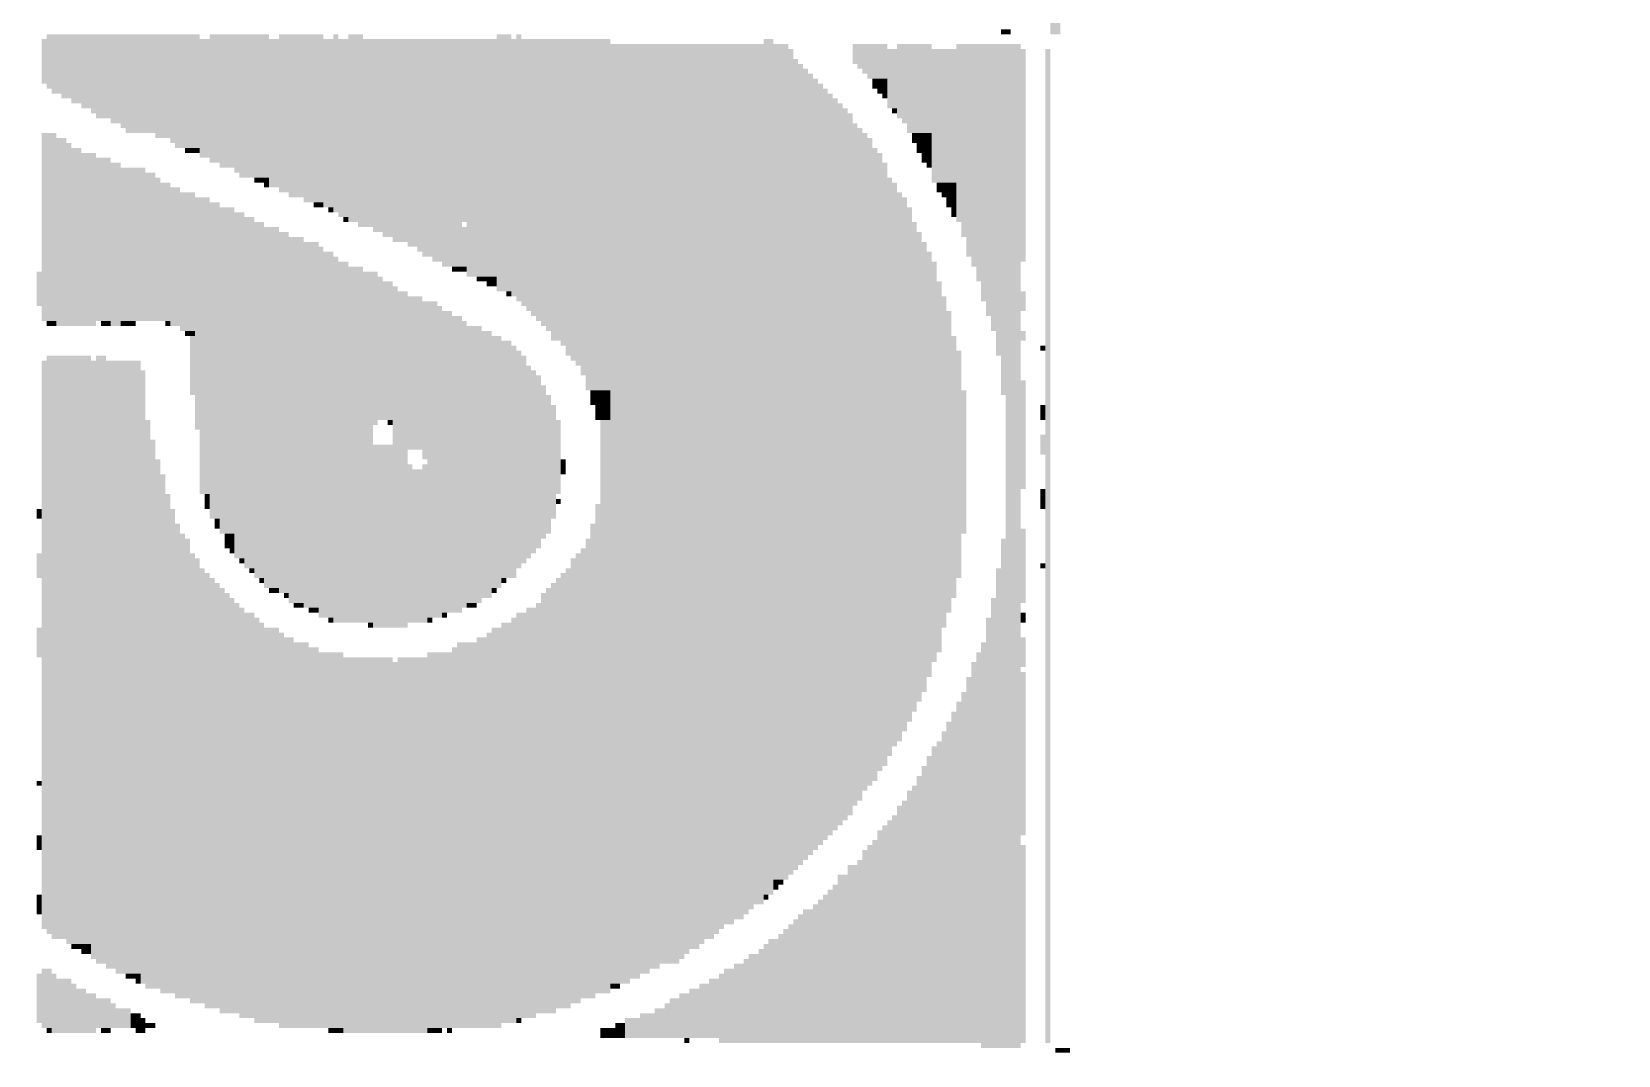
# Model space of a CAD drawing. Extents: x -12.3 to 50.3, y -6.1 to 14.
# Drawn here: x 9.701 to 12.031, y 3.75 to 5.253 of the extents above; entities that cross this region are included whole.
import ezdxf

# ---------------------------------------------------------------- set-up
doc = ezdxf.new("R2010")
doc.units = 0
doc.layers.get('0').update_dxf_attribs({"linetype": 'CONTINUOUS'})
doc.layers.add('1', color=1, linetype='CONTINUOUS')

msp = doc.modelspace()

# ---------------------------------------------------------------- linework, layer by layer
at = {"color": 7}
for points in [[(11.1968, 6.6948), (11.204, 6.6948), (11.1968, 5.2498), (11.204, 5.2498)], [(11.204, 6.7021), (11.2113, 6.7021), (11.204, 5.2498), (11.2113, 5.2498)], [(9.7155, 5.2426), (9.7227, 5.2426), (9.7155, 5.1772), (9.7227, 5.1772)], [(9.7227, 5.2498), (9.9478, 5.2498), (9.7227, 5.17), (9.9478, 5.17)], [(9.9478, 5.2426), (9.9624, 5.2426), (9.9478, 5.0683), (9.9624, 5.0683)], [(9.9624, 5.2498), (10.0495, 5.2498), (9.9624, 5.0611), (10.0495, 5.0611)], [(10.0495, 5.2426), (10.064, 5.2426), (10.0495, 5.0248), (10.064, 5.0248)], [(10.064, 5.2498), (10.1294, 5.2498), (10.064, 5.0175), (10.1294, 5.0175)], [(10.1294, 5.2426), (10.1439, 5.2426), (10.1294, 4.9957), (10.1439, 4.9957)], [(10.1439, 5.2498), (10.1512, 5.2498), (10.1439, 4.9884), (10.1512, 4.9884)], [(10.1512, 5.2426), (10.1657, 5.2426), (10.1512, 4.9812), (10.1657, 4.9812)], [(10.1657, 5.2498), (10.1875, 5.2498), (10.1657, 4.9739), (10.1875, 4.9739)], [(10.1875, 5.2426), (10.3835, 5.2426), (10.1875, 4.9739), (10.3835, 4.9739)], [(10.3835, 5.2498), (10.4053, 5.2498), (10.3835, 4.8723), (10.4053, 4.8723)], [(10.4053, 5.2426), (10.4126, 5.2426), (10.4053, 4.865), (10.4126, 4.865)], [(10.4126, 5.2498), (10.4198, 5.2498), (10.4126, 4.8577), (10.4198, 4.8577)], [(10.4198, 5.2426), (10.5505, 5.2426), (10.4198, 4.8505), (10.5505, 4.8505)], [(10.7756, 5.2426), (10.7901, 5.2426), (10.7756, 3.9864), (10.7901, 3.9864)], [(11.1242, 5.2571), (11.1387, 5.2571), (11.1242, 5.2498), (11.1387, 5.2498)], [(10.5505, 5.2353), (10.7756, 5.2353), (10.5505, 3.9719), (10.7756, 3.9719)], [(10.7901, 5.2353), (10.8119, 5.2353), (10.7901, 4.0082), (10.8119, 4.0082)], [(10.8119, 5.2281), (10.8192, 5.2281), (10.8119, 4.0154), (10.8192, 4.0154)], [(10.9063, 5.2353), (10.9572, 5.2353), (10.9063, 5.2063), (10.9572, 5.2063)], [(10.9572, 5.2281), (10.9717, 5.2281), (10.9572, 5.1409), (10.9717, 5.1409)], [(10.9717, 5.2353), (11.0225, 5.2353), (10.9717, 5.1264), (11.0225, 5.1264)], [(11.0225, 5.2281), (11.0588, 5.2281), (11.0225, 5.032), (11.0588, 5.032)], [(11.0588, 5.2353), (11.1532, 5.2353), (11.0588, 4.9739), (11.1532, 4.9739)], [(11.1532, 5.2281), (11.1605, 5.2281), (11.1532, 4.9158), (11.1605, 4.9158)], [(11.1895, 5.2281), (11.1968, 5.2281), (11.1895, 3.7686), (11.1968, 3.7686)], [(10.8192, 5.2135), (10.8264, 5.2135), (10.8192, 4.0227), (10.8264, 4.0227)], [(10.8264, 5.2063), (10.8337, 5.2063), (10.8264, 4.03), (10.8337, 4.03)], [(10.8337, 5.199), (10.841, 5.199), (10.8337, 4.0372), (10.841, 4.0372)], [(10.9136, 5.2063), (10.9572, 5.2063), (10.9136, 5.199), (10.9572, 5.199)], [(10.9208, 5.199), (10.9572, 5.199), (10.9208, 5.1918), (10.9572, 5.1918)], [(10.841, 5.1918), (10.8482, 5.1918), (10.841, 4.0445), (10.8482, 4.0445)], [(10.8482, 5.1845), (10.8555, 5.1845), (10.8482, 4.0517), (10.8555, 4.0517)], [(10.8555, 5.1772), (10.8628, 5.1772), (10.8555, 4.059), (10.8628, 4.059)], [(10.9281, 5.1918), (10.9572, 5.1918), (10.9281, 5.1845), (10.9572, 5.1845)], [(10.9354, 5.1845), (10.9572, 5.1845), (10.9354, 5.17), (10.9572, 5.17)], [(9.73, 5.17), (9.9478, 5.17), (9.73, 5.1627), (9.9478, 5.1627)], [(9.7445, 5.1627), (9.9478, 5.1627), (9.7445, 5.1555), (9.9478, 5.1555)], [(9.7591, 5.1555), (9.9478, 5.1555), (9.7591, 5.1482), (9.9478, 5.1482)], [(10.8628, 5.17), (10.87, 5.17), (10.8628, 4.0663), (10.87, 4.0663)], [(10.87, 5.1627), (10.8773, 5.1627), (10.87, 4.0735), (10.8773, 4.0735)], [(10.8773, 5.1555), (10.8845, 5.1555), (10.8773, 4.0808), (10.8845, 4.0808)], [(10.9426, 5.17), (10.9572, 5.17), (10.9426, 5.1627), (10.9572, 5.1627)], [(10.9499, 5.1627), (10.9572, 5.1627), (10.9499, 5.1555), (10.9572, 5.1555)], [(9.7736, 5.1482), (9.9478, 5.1482), (9.7736, 5.1409), (9.9478, 5.1409)], [(9.7881, 5.1409), (9.9478, 5.1409), (9.7881, 5.1337), (9.9478, 5.1337)], [(9.7954, 5.1337), (9.9478, 5.1337), (9.7954, 5.1264), (9.9478, 5.1264)], [(9.8171, 5.1264), (9.9478, 5.1264), (9.8171, 5.1191), (9.9478, 5.1191)], [(10.8845, 5.1482), (10.8918, 5.1482), (10.8845, 4.0881), (10.8918, 4.0881)], [(10.8918, 5.1409), (10.8991, 5.1409), (10.8918, 4.0953), (10.8991, 4.0953)], [(10.8991, 5.1337), (10.9063, 5.1337), (10.8991, 4.1026), (10.9063, 4.1026)], [(10.9644, 5.1409), (10.9717, 5.1409), (10.9644, 5.1337), (10.9717, 5.1337)], [(10.9789, 5.1264), (11.0225, 5.1264), (10.9789, 5.1191), (11.0225, 5.1191)], [(9.7155, 5.1046), (9.7373, 5.1046), (9.7155, 4.8287), (9.7373, 4.8287)], [(9.8317, 5.1191), (9.9478, 5.1191), (9.8317, 5.1119), (9.9478, 5.1119)], [(9.8389, 5.1119), (9.9478, 5.1119), (9.8389, 5.1046), (9.9478, 5.1046)], [(9.8825, 5.1046), (9.9478, 5.1046), (9.8825, 5.0974), (9.9478, 5.0974)], [(10.9063, 5.1191), (10.9136, 5.1191), (10.9063, 4.1171), (10.9136, 4.1171)], [(10.9136, 5.1119), (10.9208, 5.1119), (10.9136, 4.1244), (10.9208, 4.1244)], [(10.9208, 5.1046), (10.9281, 5.1046), (10.9208, 4.1389), (10.9281, 4.1389)], [(10.9862, 5.1191), (11.0225, 5.1191), (10.9862, 5.1046), (11.0225, 5.1046)], [(10.9935, 5.1046), (11.0225, 5.1046), (10.9935, 5.0901), (11.0225, 5.0901)], [(9.7373, 5.0974), (9.7518, 5.0974), (9.7373, 4.8214), (9.7518, 4.8214)], [(9.7518, 5.0901), (9.7591, 5.0901), (9.7518, 4.8214), (9.7591, 4.8214)], [(9.7591, 5.0828), (9.7736, 5.0828), (9.7591, 4.8214), (9.7736, 4.8214)], [(9.9043, 5.0974), (9.9478, 5.0974), (9.9043, 5.0901), (9.9478, 5.0901)], [(9.9115, 5.0901), (9.9478, 5.0901), (9.9115, 5.0828), (9.9478, 5.0828)], [(9.9261, 5.0828), (9.9478, 5.0828), (9.9261, 5.0756), (9.9478, 5.0756)], [(10.9281, 5.0974), (10.9354, 5.0974), (10.9281, 4.1461), (10.9354, 4.1461)], [(10.9354, 5.0828), (10.9426, 5.0828), (10.9354, 4.1534), (10.9426, 4.1534)], [(11.0007, 5.0901), (11.0225, 5.0901), (11.0007, 5.0756), (11.0225, 5.0756)], [(9.7736, 5.0756), (9.7954, 5.0756), (9.7736, 4.8214), (9.7954, 4.8214)], [(9.7954, 5.0683), (9.8171, 5.0683), (9.7954, 4.8287), (9.8171, 4.8287)], [(9.8171, 5.0611), (9.8317, 5.0611), (9.8171, 4.8214), (9.8317, 4.8214)], [(9.9769, 5.0611), (10.0495, 5.0611), (9.9769, 5.0538), (10.0495, 5.0538)], [(10.9426, 5.0756), (10.9499, 5.0756), (10.9426, 4.1679), (10.9499, 4.1679)], [(10.9499, 5.0611), (10.9572, 5.0611), (10.9499, 4.1752), (10.9572, 4.1752)], [(11.008, 5.0756), (11.0225, 5.0756), (11.008, 5.0611), (11.0225, 5.0611)], [(11.0152, 5.0611), (11.0225, 5.0611), (11.0152, 5.0538), (11.0225, 5.0538)], [(9.8317, 5.0538), (9.868, 5.0538), (9.8317, 4.8287), (9.868, 4.8287)], [(9.868, 5.0465), (9.8825, 5.0465), (9.868, 4.8287), (9.8825, 4.8287)], [(9.8825, 5.0393), (9.8898, 5.0393), (9.8825, 4.8287), (9.8898, 4.8287)], [(9.9987, 5.0538), (10.0495, 5.0538), (9.9987, 5.0465), (10.0495, 5.0465)], [(10.0059, 5.0465), (10.0495, 5.0465), (10.0059, 5.0393), (10.0495, 5.0393)], [(10.0277, 5.0393), (10.0495, 5.0393), (10.0277, 5.032), (10.0495, 5.032)], [(10.9572, 5.0393), (10.9644, 5.0393), (10.9572, 4.1897), (10.9644, 4.1897)], [(9.8898, 5.032), (9.9043, 5.032), (9.8898, 4.8287), (9.9043, 4.8287)], [(9.9043, 5.0248), (9.9188, 5.0248), (9.9043, 4.8214), (9.9188, 4.8214)], [(9.9188, 5.0175), (9.9406, 5.0175), (9.9188, 4.8142), (9.9406, 4.8142)], [(9.9406, 5.0102), (9.9624, 5.0102), (9.9406, 4.669), (9.9624, 4.669)], [(10.0422, 5.032), (10.0495, 5.032), (10.0422, 5.0248), (10.0495, 5.0248)], [(10.0785, 5.0175), (10.1294, 5.0175), (10.0785, 5.0102), (10.1294, 5.0102)], [(10.1003, 5.0102), (10.1294, 5.0102), (10.1003, 5.003), (10.1294, 5.003)], [(10.9644, 5.032), (10.9717, 5.032), (10.9644, 4.2042), (10.9717, 4.2042)], [(10.9717, 5.0175), (10.9789, 5.0175), (10.9717, 4.2115), (10.9789, 4.2115)], [(10.9789, 5.0102), (10.9862, 5.0102), (10.9789, 4.226), (10.9862, 4.226)], [(11.0298, 5.032), (11.0588, 5.032), (11.0298, 5.0175), (11.0588, 5.0175)], [(11.037, 5.0175), (11.0588, 5.0175), (11.037, 5.0102), (11.0588, 5.0102)], [(11.0443, 5.0102), (11.0588, 5.0102), (11.0443, 4.9957), (11.0588, 4.9957)], [(9.9624, 5.003), (9.9769, 5.003), (9.9624, 4.5383), (9.9769, 4.5383)], [(9.9769, 4.9957), (9.9987, 4.9957), (9.9769, 4.5165), (9.9987, 4.5165)], [(9.9987, 4.9884), (10.0132, 4.9884), (9.9987, 4.4802), (10.0132, 4.4802)], [(10.1149, 5.003), (10.1294, 5.003), (10.1149, 4.9957), (10.1294, 4.9957)], [(10.1366, 4.9957), (10.1439, 4.9957), (10.1366, 4.9884), (10.1439, 4.9884)], [(10.9862, 4.9957), (10.9935, 4.9957), (10.9862, 4.2405), (10.9935, 4.2405)], [(11.0515, 4.9957), (11.0588, 4.9957), (11.0515, 4.9812), (11.0588, 4.9812)], [(10.0132, 4.9812), (10.0277, 4.9812), (10.0132, 4.4656), (10.0277, 4.4656)], [(10.0277, 4.9739), (10.0422, 4.9739), (10.0277, 4.4511), (10.0422, 4.4511)], [(10.0422, 4.9667), (10.064, 4.9667), (10.0422, 4.4366), (10.064, 4.4366)], [(10.1584, 4.9812), (10.1657, 4.9812), (10.1584, 4.9739), (10.1657, 4.9739)], [(10.1802, 4.9739), (10.3327, 4.9739), (10.1802, 4.9667), (10.3327, 4.9667)], [(10.202, 4.9667), (10.3399, 4.9667), (10.202, 4.9594), (10.3399, 4.9594)], [(10.3399, 4.9739), (10.3835, 4.9739), (10.3399, 4.894), (10.3835, 4.894)], [(10.9935, 4.9739), (11.0007, 4.9739), (10.9935, 4.2551), (11.0007, 4.2551)], [(11.0661, 4.9739), (11.1532, 4.9739), (11.0661, 4.9521), (11.1532, 4.9521)], [(10.064, 4.9594), (10.0785, 4.9594), (10.064, 4.4293), (10.0785, 4.4293)], [(10.0785, 4.9521), (10.1003, 4.9521), (10.0785, 4.4148), (10.1003, 4.4148)], [(10.1003, 4.9449), (10.1221, 4.9449), (10.1003, 4.4075), (10.1221, 4.4075)], [(10.2165, 4.9594), (10.3399, 4.9594), (10.2165, 4.9521), (10.3399, 4.9521)], [(10.231, 4.9521), (10.3399, 4.9521), (10.231, 4.9449), (10.3399, 4.9449)], [(10.2528, 4.9449), (10.3399, 4.9449), (10.2528, 4.9376), (10.3399, 4.9376)], [(11.0007, 4.9594), (11.008, 4.9594), (11.0007, 4.2696), (11.008, 4.2696)], [(11.008, 4.9449), (11.0152, 4.9449), (11.008, 4.2841), (11.0152, 4.2841)], [(11.0733, 4.9521), (11.1532, 4.9521), (11.0733, 4.9231), (11.1532, 4.9231)], [(10.1221, 4.9376), (10.1294, 4.9376), (10.1221, 4.393), (10.1294, 4.393)], [(10.1294, 4.9304), (10.1439, 4.9304), (10.1294, 4.393), (10.1439, 4.393)], [(10.1439, 4.9231), (10.1512, 4.9231), (10.1439, 4.3858), (10.1512, 4.3858)], [(10.2673, 4.9376), (10.3399, 4.9376), (10.2673, 4.9304), (10.3399, 4.9304)], [(10.2746, 4.9304), (10.3399, 4.9304), (10.2746, 4.9231), (10.3399, 4.9231)], [(10.2891, 4.9231), (10.3399, 4.9231), (10.2891, 4.9158), (10.3399, 4.9158)], [(11.0152, 4.9304), (11.0225, 4.9304), (11.0152, 4.3059), (11.0225, 4.3059)], [(11.0806, 4.9231), (11.1532, 4.9231), (11.0806, 4.9086), (11.1532, 4.9086)], [(9.7082, 4.9013), (9.7155, 4.9013), (9.7082, 4.8505), (9.7155, 4.8505)], [(10.1512, 4.9158), (10.1657, 4.9158), (10.1512, 4.3858), (10.1657, 4.3858)], [(10.1657, 4.9086), (10.1875, 4.9086), (10.1657, 4.3858), (10.1875, 4.3858)], [(10.1875, 4.9013), (10.2092, 4.9013), (10.1875, 4.6762), (10.2092, 4.6762)], [(10.2092, 4.894), (10.2165, 4.894), (10.2092, 4.6835), (10.2165, 4.6835)], [(10.3036, 4.9158), (10.3399, 4.9158), (10.3036, 4.9086), (10.3399, 4.9086)], [(10.3182, 4.9086), (10.3399, 4.9086), (10.3182, 4.9013), (10.3399, 4.9013)], [(10.3545, 4.894), (10.3835, 4.894), (10.3545, 4.8868), (10.3835, 4.8868)], [(11.0225, 4.9158), (11.0298, 4.9158), (11.0225, 4.3277), (11.0298, 4.3277)], [(11.0879, 4.9086), (11.1532, 4.9086), (11.0879, 4.8868), (11.1532, 4.8868)], [(10.2165, 4.8868), (10.231, 4.8868), (10.2165, 4.6835), (10.231, 4.6835)], [(10.231, 4.8795), (10.2383, 4.8795), (10.231, 4.3785), (10.2383, 4.3785)], [(10.2383, 4.8723), (10.2528, 4.8723), (10.2383, 4.3785), (10.2528, 4.3785)], [(10.369, 4.8868), (10.3835, 4.8868), (10.369, 4.8795), (10.3835, 4.8795)], [(10.398, 4.8723), (10.4053, 4.8723), (10.398, 4.865), (10.4053, 4.865)], [(11.0298, 4.8868), (11.037, 4.8868), (11.0298, 4.3422), (11.037, 4.3422)], [(11.0951, 4.8868), (11.1532, 4.8868), (11.0951, 4.8577), (11.1532, 4.8577)], [(11.1532, 4.8723), (11.1605, 4.8723), (11.1532, 4.8432), (11.1605, 4.8432)], [(10.2528, 4.865), (10.2746, 4.865), (10.2528, 4.6399), (10.2746, 4.6399)], [(10.2746, 4.8577), (10.2964, 4.8577), (10.2746, 4.6254), (10.2964, 4.6254)], [(10.2964, 4.8505), (10.3036, 4.8505), (10.2964, 4.393), (10.3036, 4.393)], [(10.4271, 4.8505), (10.5505, 4.8505), (10.4271, 4.8432), (10.5505, 4.8432)], [(11.037, 4.865), (11.0443, 4.865), (11.037, 4.3785), (11.0443, 4.3785)], [(11.1024, 4.8577), (11.1532, 4.8577), (11.1024, 4.836), (11.1532, 4.836)], [(9.7227, 4.8287), (9.7373, 4.8287), (9.7227, 4.8214), (9.7373, 4.8214)], [(9.8026, 4.8287), (9.8171, 4.8287), (9.8026, 4.8214), (9.8171, 4.8214)], [(9.8317, 4.8287), (9.8534, 4.8287), (9.8317, 4.8214), (9.8534, 4.8214)], [(9.897, 4.8287), (9.9043, 4.8287), (9.897, 4.8214), (9.9043, 4.8214)], [(10.3036, 4.8432), (10.3182, 4.8432), (10.3036, 4.4003), (10.3182, 4.4003)], [(10.3182, 4.836), (10.3327, 4.836), (10.3182, 4.4003), (10.3327, 4.4003)], [(10.3327, 4.8287), (10.3399, 4.8287), (10.3327, 4.4075), (10.3399, 4.4075)], [(10.4343, 4.8432), (10.5505, 4.8432), (10.4343, 4.836), (10.5505, 4.836)], [(10.4416, 4.836), (10.5505, 4.836), (10.4416, 4.8287), (10.5505, 4.8287)], [(10.4489, 4.8287), (10.5505, 4.8287), (10.4489, 4.8214), (10.5505, 4.8214)], [(11.0443, 4.8432), (11.0515, 4.8432), (11.0443, 4.4003), (11.0515, 4.4003)], [(11.1096, 4.836), (11.1532, 4.836), (11.1096, 4.8142), (11.1532, 4.8142)], [(9.9261, 4.8142), (9.9406, 4.8142), (9.9261, 4.8069), (9.9406, 4.8069)], [(9.9333, 4.8069), (9.9406, 4.8069), (9.9333, 4.7198), (9.9406, 4.7198)], [(10.3399, 4.8214), (10.3617, 4.8214), (10.3399, 4.4148), (10.3617, 4.4148)], [(10.3617, 4.8142), (10.3763, 4.8142), (10.3617, 4.4221), (10.3763, 4.4221)], [(10.3763, 4.8069), (10.3908, 4.8069), (10.3763, 4.4366), (10.3908, 4.4366)], [(10.3908, 4.7997), (10.4053, 4.7997), (10.3908, 4.4511), (10.4053, 4.4511)], [(10.4561, 4.8214), (10.5505, 4.8214), (10.4561, 4.8142), (10.5505, 4.8142)], [(10.4634, 4.8142), (10.5505, 4.8142), (10.4634, 4.7997), (10.5505, 4.7997)], [(10.4779, 4.7997), (10.5505, 4.7997), (10.4779, 4.7924), (10.5505, 4.7924)], [(11.0515, 4.8069), (11.0588, 4.8069), (11.0515, 4.4221), (11.0588, 4.4221)], [(11.1169, 4.8142), (11.1605, 4.8142), (11.1169, 4.7997), (11.1605, 4.7997)], [(11.1169, 4.7997), (11.1532, 4.7997), (11.1169, 4.7779), (11.1532, 4.7779)], [(9.7227, 4.7779), (9.7881, 4.7779), (9.7227, 3.9283), (9.7881, 3.9283)], [(9.7954, 4.7779), (9.8099, 4.7779), (9.7954, 3.8847), (9.8099, 3.8847)], [(10.4053, 4.7924), (10.4126, 4.7924), (10.4053, 4.4511), (10.4126, 4.4511)], [(10.4126, 4.7851), (10.4198, 4.7851), (10.4126, 4.4656), (10.4198, 4.4656)], [(10.4198, 4.7779), (10.4271, 4.7779), (10.4198, 4.4729), (10.4271, 4.4729)], [(10.4852, 4.7924), (10.5505, 4.7924), (10.4852, 4.7779), (10.5505, 4.7779)], [(10.4924, 4.7779), (10.5505, 4.7779), (10.4924, 4.7706), (10.5505, 4.7706)], [(11.0588, 4.7851), (11.0661, 4.7851), (11.0588, 4.4511), (11.0661, 4.4511)], [(11.1242, 4.7779), (11.1532, 4.7779), (11.1242, 4.7198), (11.1532, 4.7198)], [(11.1822, 4.7924), (11.1895, 4.7924), (11.1822, 4.7851), (11.1895, 4.7851)], [(9.7155, 4.7706), (9.7227, 4.7706), (9.7155, 3.9356), (9.7227, 3.9356)], [(9.7881, 4.7706), (9.7954, 4.7706), (9.7881, 3.892), (9.7954, 3.892)], [(9.8099, 4.7706), (9.8607, 4.7706), (9.8099, 3.8775), (9.8607, 3.8775)], [(9.8607, 4.7561), (9.868, 4.7561), (9.8607, 3.8557), (9.868, 3.8557)], [(10.4271, 4.7633), (10.4343, 4.7633), (10.4271, 4.4802), (10.4343, 4.4802)], [(10.4343, 4.7561), (10.4416, 4.7561), (10.4343, 4.4874), (10.4416, 4.4874)], [(10.4997, 4.7706), (10.5505, 4.7706), (10.4997, 4.7633), (10.5505, 4.7633)], [(10.507, 4.7633), (10.5505, 4.7633), (10.507, 4.7488), (10.5505, 4.7488)], [(10.4416, 4.7488), (10.4489, 4.7488), (10.4416, 4.4947), (10.4489, 4.4947)], [(10.4489, 4.7343), (10.4561, 4.7343), (10.4489, 4.5092), (10.4561, 4.5092)], [(10.5142, 4.7488), (10.5505, 4.7488), (10.5142, 4.727), (10.5505, 4.727)], [(11.1532, 4.7416), (11.1605, 4.7416), (11.1532, 4.5818), (11.1605, 4.5818)], [(10.4561, 4.7198), (10.4634, 4.7198), (10.4561, 4.5165), (10.4634, 4.5165)], [(10.5215, 4.727), (10.5505, 4.727), (10.5215, 4.7053), (10.5505, 4.7053)], [(11.0661, 4.727), (11.0733, 4.727), (11.0661, 4.5165), (11.0733, 4.5165)], [(11.1314, 4.7198), (11.1532, 4.7198), (11.1314, 3.7613), (11.1532, 3.7613)], [(9.868, 4.6835), (9.8752, 4.6835), (9.868, 3.8484), (9.8752, 3.8484)], [(10.2238, 4.6835), (10.231, 4.6835), (10.2238, 4.6762), (10.231, 4.6762)], [(10.4634, 4.7053), (10.4707, 4.7053), (10.4634, 4.5383), (10.4707, 4.5383)], [(10.4707, 4.6835), (10.4779, 4.6835), (10.4707, 4.5746), (10.4779, 4.5746)], [(10.5287, 4.7053), (10.5505, 4.7053), (10.5287, 4.6835), (10.5505, 4.6835)], [(10.536, 4.6835), (10.5505, 4.6835), (10.536, 3.8412), (10.5505, 3.8412)], [(11.1822, 4.7053), (11.1895, 4.7053), (11.1822, 4.6835), (11.1895, 4.6835)], [(9.9478, 4.669), (9.9624, 4.669), (9.9478, 4.5746), (9.9624, 4.5746)], [(10.1875, 4.6762), (10.202, 4.6762), (10.1875, 4.3858), (10.202, 4.3858)], [(11.1822, 4.6617), (11.1895, 4.6617), (11.1822, 4.6326), (11.1895, 4.6326)], [(9.8752, 4.6544), (9.8825, 4.6544), (9.8752, 3.8484), (9.8825, 3.8484)], [(10.202, 4.6472), (10.231, 4.6472), (10.202, 4.3785), (10.231, 4.3785)], [(9.8825, 4.6254), (9.8898, 4.6254), (9.8825, 3.8484), (9.8898, 3.8484)], [(10.2528, 4.6181), (10.2601, 4.6181), (10.2528, 4.3858), (10.2601, 4.3858)], [(10.2746, 4.6181), (10.2819, 4.6181), (10.2746, 4.3858), (10.2819, 4.3858)], [(10.2819, 4.6254), (10.2964, 4.6254), (10.2819, 4.393), (10.2964, 4.393)], [(10.4779, 4.6254), (10.4852, 4.6254), (10.4779, 4.6036), (10.4852, 4.6036)], [(9.8898, 4.6036), (9.897, 4.6036), (9.8898, 3.8412), (9.897, 3.8412)], [(10.2601, 4.6109), (10.2746, 4.6109), (10.2601, 4.3858), (10.2746, 4.3858)], [(9.897, 4.5746), (9.9043, 4.5746), (9.897, 3.8412), (9.9043, 3.8412)], [(9.9551, 4.5746), (9.9624, 4.5746), (9.9551, 4.5528), (9.9624, 4.5528)], [(10.4707, 4.5673), (10.4779, 4.5673), (10.4707, 4.56), (10.4779, 4.56)], [(11.1822, 4.5818), (11.1895, 4.5818), (11.1822, 4.5528), (11.1895, 4.5528)], [(9.7082, 4.5528), (9.7155, 4.5528), (9.7082, 4.5383), (9.7155, 4.5383)], [(9.9043, 4.5528), (9.9115, 4.5528), (9.9043, 3.8412), (9.9115, 3.8412)], [(10.5287, 4.56), (10.536, 4.56), (10.5287, 3.8412), (10.536, 3.8412)], [(9.9115, 4.531), (9.9188, 4.531), (9.9115, 3.8339), (9.9188, 3.8339)], [(9.9696, 4.5383), (9.9769, 4.5383), (9.9696, 4.5237), (9.9769, 4.5237)], [(10.5215, 4.531), (10.5287, 4.531), (10.5215, 3.8339), (10.5287, 3.8339)], [(11.1532, 4.5237), (11.1605, 4.5237), (11.1532, 4.4148), (11.1605, 4.4148)], [(9.9188, 4.5165), (9.9261, 4.5165), (9.9188, 3.8339), (9.9261, 3.8339)], [(9.9261, 4.5092), (9.9333, 4.5092), (9.9261, 3.8339), (9.9333, 3.8339)], [(9.9842, 4.5165), (9.9987, 4.5165), (9.9842, 4.4947), (9.9987, 4.4947)], [(10.5142, 4.5092), (10.5215, 4.5092), (10.5142, 3.8339), (10.5215, 3.8339)], [(11.1242, 4.5092), (11.1314, 4.5092), (11.1242, 3.7613), (11.1314, 3.7613)], [(9.7082, 4.4874), (9.7155, 4.4874), (9.7082, 4.4511), (9.7155, 4.4511)], [(9.9333, 4.4874), (9.9406, 4.4874), (9.9333, 3.8267), (9.9406, 3.8267)], [(9.9406, 4.4802), (9.9478, 4.4802), (9.9406, 3.8267), (9.9478, 3.8267)], [(9.9914, 4.4947), (9.9987, 4.4947), (9.9914, 4.4874), (9.9987, 4.4874)], [(10.0059, 4.4802), (10.0132, 4.4802), (10.0059, 4.4729), (10.0132, 4.4729)], [(10.4924, 4.4802), (10.4997, 4.4802), (10.4924, 3.8267), (10.4997, 3.8267)], [(10.4997, 4.4874), (10.507, 4.4874), (10.4997, 3.8267), (10.507, 3.8267)], [(10.507, 4.4947), (10.5142, 4.4947), (10.507, 3.8339), (10.5142, 3.8339)], [(9.9478, 4.4656), (9.9551, 4.4656), (9.9478, 3.8267), (9.9551, 3.8267)], [(9.9551, 4.4584), (9.9624, 4.4584), (9.9551, 3.8194), (9.9624, 3.8194)], [(9.9624, 4.4511), (9.9696, 4.4511), (9.9624, 3.8194), (9.9696, 3.8194)], [(10.0205, 4.4656), (10.0277, 4.4656), (10.0205, 4.4584), (10.0277, 4.4584)], [(10.035, 4.4511), (10.0422, 4.4511), (10.035, 4.4439), (10.0422, 4.4439)], [(10.3908, 4.4511), (10.398, 4.4511), (10.3908, 4.4439), (10.398, 4.4439)], [(10.4707, 4.4511), (10.4779, 4.4511), (10.4707, 3.8194), (10.4779, 3.8194)], [(10.4779, 4.4584), (10.4852, 4.4584), (10.4779, 3.8194), (10.4852, 3.8194)], [(10.4852, 4.4656), (10.4924, 4.4656), (10.4852, 3.8194), (10.4924, 3.8194)], [(11.1169, 4.4656), (11.1242, 4.4656), (11.1169, 3.7613), (11.1242, 3.7613)], [(11.1822, 4.4729), (11.1895, 4.4729), (11.1822, 4.4656), (11.1895, 4.4656)], [(9.9696, 4.4439), (9.9769, 4.4439), (9.9696, 3.8194), (9.9769, 3.8194)], [(9.9769, 4.4366), (9.9842, 4.4366), (9.9769, 3.8121), (9.9842, 3.8121)], [(9.9842, 4.4293), (9.9914, 4.4293), (9.9842, 3.8121), (9.9914, 3.8121)], [(10.0495, 4.4366), (10.064, 4.4366), (10.0495, 4.4293), (10.064, 4.4293)], [(10.0713, 4.4293), (10.0785, 4.4293), (10.0713, 4.4221), (10.0785, 4.4221)], [(10.3763, 4.4366), (10.3835, 4.4366), (10.3763, 4.4293), (10.3835, 4.4293)], [(10.4489, 4.4293), (10.4561, 4.4293), (10.4489, 3.8121), (10.4561, 3.8121)], [(10.4561, 4.4366), (10.4634, 4.4366), (10.4561, 3.8121), (10.4634, 3.8121)], [(10.4634, 4.4439), (10.4707, 4.4439), (10.4634, 3.8121), (10.4707, 3.8121)], [(9.9914, 4.4221), (9.9987, 4.4221), (9.9914, 3.8121), (9.9987, 3.8121)], [(9.9987, 4.4148), (10.0059, 4.4148), (9.9987, 3.8121), (10.0059, 3.8121)], [(10.0059, 4.4075), (10.0132, 4.4075), (10.0059, 3.8049), (10.0132, 3.8049)], [(10.0858, 4.4148), (10.1003, 4.4148), (10.0858, 4.4075), (10.1003, 4.4075)], [(10.1076, 4.4075), (10.1221, 4.4075), (10.1076, 4.4003), (10.1221, 4.4003)], [(10.3399, 4.4148), (10.3545, 4.4148), (10.3399, 4.4075), (10.3545, 4.4075)], [(10.4271, 4.4075), (10.4416, 4.4075), (10.4271, 3.8049), (10.4416, 3.8049)], [(10.4416, 4.4148), (10.4489, 4.4148), (10.4416, 3.8121), (10.4489, 3.8121)], [(11.1096, 4.4221), (11.1169, 4.4221), (11.1096, 3.7613), (11.1169, 3.7613)], [(10.0132, 4.4003), (10.0277, 4.4003), (10.0132, 3.8049), (10.0277, 3.8049)], [(10.0277, 4.393), (10.035, 4.393), (10.0277, 3.7976), (10.035, 3.7976)], [(10.035, 4.3858), (10.0422, 4.3858), (10.035, 3.7976), (10.0422, 3.7976)], [(10.1366, 4.393), (10.1439, 4.393), (10.1366, 4.3858), (10.1439, 4.3858)], [(10.1947, 4.3858), (10.202, 4.3858), (10.1947, 4.3785), (10.202, 4.3785)], [(10.2819, 4.393), (10.2891, 4.393), (10.2819, 4.3858), (10.2891, 4.3858)], [(10.3036, 4.4003), (10.3109, 4.4003), (10.3036, 4.393), (10.3109, 4.393)], [(10.3908, 4.3858), (10.4053, 4.3858), (10.3908, 3.7976), (10.4053, 3.7976)], [(10.4053, 4.393), (10.4126, 4.393), (10.4053, 3.7976), (10.4126, 3.7976)], [(10.4126, 4.4003), (10.4271, 4.4003), (10.4126, 3.8049), (10.4271, 3.8049)], [(11.1024, 4.393), (11.1096, 4.393), (11.1024, 3.7613), (11.1096, 3.7613)], [(11.1532, 4.4003), (11.1605, 4.4003), (11.1532, 4.3858), (11.1605, 4.3858)], [(9.7082, 4.3785), (9.7155, 4.3785), (9.7082, 4.3349), (9.7155, 4.3349)], [(10.0422, 4.3785), (10.064, 4.3785), (10.0422, 3.7976), (10.064, 3.7976)], [(10.064, 4.3712), (10.0713, 4.3712), (10.064, 3.7903), (10.0713, 3.7903)], [(10.0713, 4.364), (10.0858, 4.364), (10.0713, 3.7903), (10.0858, 3.7903)], [(10.3545, 4.364), (10.369, 4.364), (10.3545, 3.7903), (10.369, 3.7903)], [(10.369, 4.3712), (10.3763, 4.3712), (10.369, 3.7903), (10.3763, 3.7903)], [(10.3763, 4.3785), (10.3908, 4.3785), (10.3763, 3.7903), (10.3908, 3.7903)], [(11.1532, 4.364), (11.1605, 4.364), (11.1532, 4.3204), (11.1605, 4.3204)], [(10.0858, 4.3567), (10.1076, 4.3567), (10.0858, 3.7903), (10.1076, 3.7903)], [(10.1076, 4.3495), (10.1221, 4.3495), (10.1076, 3.7903), (10.1221, 3.7903)], [(10.1221, 4.3422), (10.1584, 4.3422), (10.1221, 3.7903), (10.1584, 3.7903)], [(10.1584, 4.3349), (10.231, 4.3349), (10.1584, 3.7831), (10.231, 3.7831)], [(10.2383, 4.3349), (10.2819, 4.3349), (10.2383, 3.7831), (10.2819, 3.7831)], [(10.2819, 4.3422), (10.3182, 4.3422), (10.2819, 3.7903), (10.3182, 3.7903)], [(10.3182, 4.3495), (10.3254, 4.3495), (10.3182, 3.7903), (10.3254, 3.7903)], [(10.3254, 4.3567), (10.3545, 4.3567), (10.3254, 3.7903), (10.3545, 3.7903)], [(11.0879, 4.3422), (11.0951, 4.3422), (11.0879, 3.7686), (11.0951, 3.7686)], [(11.0951, 4.3567), (11.1024, 4.3567), (11.0951, 3.7613), (11.1024, 3.7613)], [(10.231, 4.3277), (10.2383, 4.3277), (10.231, 3.7831), (10.2383, 3.7831)], [(11.0806, 4.3277), (11.0879, 4.3277), (11.0806, 3.7686), (11.0879, 3.7686)], [(11.1532, 4.3132), (11.1605, 4.3132), (11.1532, 4.0735), (11.1605, 4.0735)], [(11.0733, 4.3059), (11.0806, 4.3059), (11.0733, 3.7686), (11.0806, 3.7686)], [(11.0588, 4.2696), (11.0661, 4.2696), (11.0588, 3.7686), (11.0661, 3.7686)], [(11.0661, 4.2841), (11.0733, 4.2841), (11.0661, 3.7686), (11.0733, 3.7686)], [(11.0443, 4.2405), (11.0515, 4.2405), (11.0443, 3.7686), (11.0515, 3.7686)], [(11.0515, 4.2551), (11.0588, 4.2551), (11.0515, 3.7686), (11.0588, 3.7686)], [(11.037, 4.226), (11.0443, 4.226), (11.037, 3.7686), (11.0443, 3.7686)], [(11.0225, 4.2042), (11.0298, 4.2042), (11.0225, 3.7686), (11.0298, 3.7686)], [(11.0298, 4.2115), (11.037, 4.2115), (11.0298, 3.7686), (11.037, 3.7686)], [(11.008, 4.1752), (11.0152, 4.1752), (11.008, 3.7686), (11.0152, 3.7686)], [(11.0152, 4.1897), (11.0225, 4.1897), (11.0152, 3.7686), (11.0225, 3.7686)], [(9.7082, 4.1534), (9.7155, 4.1534), (9.7082, 4.1461), (9.7155, 4.1461)], [(11.0007, 4.1607), (11.008, 4.1607), (11.0007, 3.7686), (11.008, 3.7686)], [(10.9789, 4.1244), (10.9862, 4.1244), (10.9789, 3.7686), (10.9862, 3.7686)], [(10.9862, 4.1389), (10.9935, 4.1389), (10.9862, 3.7686), (10.9935, 3.7686)], [(10.9935, 4.1461), (11.0007, 4.1461), (10.9935, 3.7686), (11.0007, 3.7686)], [(10.9644, 4.1026), (10.9717, 4.1026), (10.9644, 3.7686), (10.9717, 3.7686)], [(10.9717, 4.1171), (10.9789, 4.1171), (10.9717, 3.7686), (10.9789, 3.7686)], [(10.9426, 4.0808), (10.9499, 4.0808), (10.9426, 3.7686), (10.9499, 3.7686)], [(10.9499, 4.0881), (10.9572, 4.0881), (10.9499, 3.7686), (10.9572, 3.7686)], [(10.9572, 4.0953), (10.9644, 4.0953), (10.9572, 3.7686), (10.9644, 3.7686)], [(9.7082, 4.0735), (9.7155, 4.0735), (9.7082, 4.0517), (9.7155, 4.0517)], [(10.9281, 4.059), (10.9354, 4.059), (10.9281, 3.7686), (10.9354, 3.7686)], [(10.9354, 4.0663), (10.9426, 4.0663), (10.9354, 3.7686), (10.9426, 3.7686)], [(11.1532, 4.059), (11.1605, 4.059), (11.1532, 3.7686), (11.1605, 3.7686)], [(10.9136, 4.0372), (10.9208, 4.0372), (10.9136, 3.7686), (10.9208, 3.7686)], [(10.9208, 4.0517), (10.9281, 4.0517), (10.9208, 3.7686), (10.9281, 3.7686)], [(10.7901, 4.0082), (10.8047, 4.0082), (10.7901, 4.0009), (10.8047, 4.0009)], [(10.8845, 4.0154), (10.8991, 4.0154), (10.8845, 3.7686), (10.8991, 3.7686)], [(10.8991, 4.03), (10.9136, 4.03), (10.8991, 3.7686), (10.9136, 3.7686)], [(9.7082, 3.9864), (9.7155, 3.9864), (9.7082, 3.9574), (9.7155, 3.9574)], [(10.7756, 3.9864), (10.7829, 3.9864), (10.7756, 3.9791), (10.7829, 3.9791)], [(10.7901, 4.0009), (10.7974, 4.0009), (10.7901, 3.9937), (10.7974, 3.9937)], [(10.8628, 3.9864), (10.87, 3.9864), (10.8628, 3.7686), (10.87, 3.7686)], [(10.87, 3.9937), (10.8773, 3.9937), (10.87, 3.7686), (10.8773, 3.7686)], [(10.8773, 4.0009), (10.8845, 4.0009), (10.8773, 3.7686), (10.8845, 3.7686)], [(10.5505, 3.9719), (10.7611, 3.9719), (10.5505, 3.9646), (10.7611, 3.9646)], [(10.5505, 3.9646), (10.7538, 3.9646), (10.5505, 3.9574), (10.7538, 3.9574)], [(10.8337, 3.9646), (10.8482, 3.9646), (10.8337, 3.7686), (10.8482, 3.7686)], [(10.8482, 3.9719), (10.8555, 3.9719), (10.8482, 3.7686), (10.8555, 3.7686)], [(10.8555, 3.9791), (10.8628, 3.9791), (10.8555, 3.7686), (10.8628, 3.7686)], [(10.5505, 3.9574), (10.7466, 3.9574), (10.5505, 3.9501), (10.7466, 3.9501)], [(10.5505, 3.9501), (10.7321, 3.9501), (10.5505, 3.9428), (10.7321, 3.9428)], [(10.5505, 3.9428), (10.7175, 3.9428), (10.5505, 3.9356), (10.7175, 3.9356)], [(10.8119, 3.9428), (10.8192, 3.9428), (10.8119, 3.7686), (10.8192, 3.7686)], [(10.8192, 3.9501), (10.8264, 3.9501), (10.8192, 3.7686), (10.8264, 3.7686)], [(10.8264, 3.9574), (10.8337, 3.9574), (10.8264, 3.7686), (10.8337, 3.7686)], [(9.73, 3.9283), (9.7881, 3.9283), (9.73, 3.921), (9.7881, 3.921)], [(9.7518, 3.921), (9.7881, 3.921), (9.7518, 3.9138), (9.7881, 3.9138)], [(10.5505, 3.9356), (10.7103, 3.9356), (10.5505, 3.9283), (10.7103, 3.9283)], [(10.5505, 3.9283), (10.703, 3.9283), (10.5505, 3.921), (10.703, 3.921)], [(10.5505, 3.921), (10.6885, 3.921), (10.5505, 3.9138), (10.6885, 3.9138)], [(10.7829, 3.921), (10.7974, 3.921), (10.7829, 3.7686), (10.7974, 3.7686)], [(10.7974, 3.9283), (10.8047, 3.9283), (10.7974, 3.7686), (10.8047, 3.7686)], [(10.8047, 3.9356), (10.8119, 3.9356), (10.8047, 3.7686), (10.8119, 3.7686)], [(9.7591, 3.9138), (9.7881, 3.9138), (9.7591, 3.9065), (9.7881, 3.9065)], [(9.7736, 3.9065), (9.7881, 3.9065), (9.7736, 3.8993), (9.7881, 3.8993)], [(10.5505, 3.9138), (10.6812, 3.9138), (10.5505, 3.9065), (10.6812, 3.9065)], [(10.5505, 3.9065), (10.6667, 3.9065), (10.5505, 3.8993), (10.6667, 3.8993)], [(10.5505, 3.8993), (10.6594, 3.8993), (10.5505, 3.892), (10.6594, 3.892)], [(10.5505, 3.892), (10.6522, 3.892), (10.5505, 3.8847), (10.6522, 3.8847)], [(10.7466, 3.892), (10.7538, 3.892), (10.7466, 3.7686), (10.7538, 3.7686)], [(10.7538, 3.8993), (10.7684, 3.8993), (10.7538, 3.7686), (10.7684, 3.7686)], [(10.7684, 3.9065), (10.7756, 3.9065), (10.7684, 3.7686), (10.7756, 3.7686)], [(10.7756, 3.9138), (10.7829, 3.9138), (10.7756, 3.7686), (10.7829, 3.7686)], [(9.7082, 3.8702), (9.7155, 3.8702), (9.7082, 3.7976), (9.7155, 3.7976)], [(9.7155, 3.8775), (9.73, 3.8775), (9.7155, 3.7903), (9.73, 3.7903)], [(9.73, 3.8702), (9.7373, 3.8702), (9.73, 3.7831), (9.7373, 3.7831)], [(9.8244, 3.8775), (9.8607, 3.8775), (9.8244, 3.8702), (9.8607, 3.8702)], [(9.8389, 3.8702), (9.8607, 3.8702), (9.8389, 3.863), (9.8607, 3.863)], [(10.5505, 3.8847), (10.6231, 3.8847), (10.5505, 3.8775), (10.6231, 3.8775)], [(10.5505, 3.8775), (10.6086, 3.8775), (10.5505, 3.8702), (10.6086, 3.8702)], [(10.5505, 3.8702), (10.5941, 3.8702), (10.5505, 3.863), (10.5941, 3.863)], [(10.7103, 3.8702), (10.7175, 3.8702), (10.7103, 3.7686), (10.7175, 3.7686)], [(10.7175, 3.8775), (10.7321, 3.8775), (10.7175, 3.7686), (10.7321, 3.7686)], [(10.7321, 3.8847), (10.7466, 3.8847), (10.7321, 3.7686), (10.7466, 3.7686)], [(9.7373, 3.863), (9.7591, 3.863), (9.7373, 3.7831), (9.7591, 3.7831)], [(9.7591, 3.8557), (9.7663, 3.8557), (9.7591, 3.7831), (9.7663, 3.7831)], [(9.7663, 3.8484), (9.7808, 3.8484), (9.7663, 3.7831), (9.7808, 3.7831)], [(9.8534, 3.863), (9.8607, 3.863), (9.8534, 3.8557), (9.8607, 3.8557)], [(10.5505, 3.863), (10.5796, 3.863), (10.5505, 3.8557), (10.5796, 3.8557)], [(10.5505, 3.8557), (10.565, 3.8557), (10.5505, 3.8484), (10.565, 3.8484)], [(10.6667, 3.8484), (10.6812, 3.8484), (10.6667, 3.7758), (10.6812, 3.7758)], [(10.6812, 3.8557), (10.6957, 3.8557), (10.6812, 3.7758), (10.6957, 3.7758)], [(10.6957, 3.863), (10.7103, 3.863), (10.6957, 3.7758), (10.7103, 3.7758)], [(9.7808, 3.8412), (9.7954, 3.8412), (9.7808, 3.7831), (9.7954, 3.7831)], [(9.7954, 3.8339), (9.8171, 3.8339), (9.7954, 3.7903), (9.8171, 3.7903)], [(9.8171, 3.8267), (9.8244, 3.8267), (9.8171, 3.7903), (9.8244, 3.7903)], [(10.6304, 3.8267), (10.6377, 3.8267), (10.6304, 3.7758), (10.6377, 3.7758)], [(10.6377, 3.8339), (10.6522, 3.8339), (10.6377, 3.7758), (10.6522, 3.7758)], [(10.6522, 3.8412), (10.6667, 3.8412), (10.6522, 3.7758), (10.6667, 3.7758)], [(9.8244, 3.8194), (9.8462, 3.8194), (9.8244, 3.7903), (9.8462, 3.7903)], [(9.8462, 3.8121), (9.8607, 3.8121), (9.8462, 3.7903), (9.8607, 3.7903)], [(9.8607, 3.8049), (9.868, 3.8049), (9.8607, 3.7831), (9.868, 3.7831)], [(10.4126, 3.8049), (10.4198, 3.8049), (10.4126, 3.7976), (10.4198, 3.7976)], [(10.5723, 3.8049), (10.5941, 3.8049), (10.5723, 3.7758), (10.5941, 3.7758)], [(10.5941, 3.8121), (10.6159, 3.8121), (10.5941, 3.7758), (10.6159, 3.7758)], [(10.6159, 3.8194), (10.6304, 3.8194), (10.6159, 3.7758), (10.6304, 3.7758)], [(9.7227, 3.7903), (9.73, 3.7903), (9.7227, 3.7831), (9.73, 3.7831)], [(9.8026, 3.7903), (9.8171, 3.7903), (9.8026, 3.7831), (9.8171, 3.7831)], [(9.8534, 3.7903), (9.8607, 3.7903), (9.8534, 3.7831), (9.8607, 3.7831)], [(9.868, 3.7976), (9.8825, 3.7976), (9.868, 3.7903), (9.8825, 3.7903)], [(10.1366, 3.7903), (10.1584, 3.7903), (10.1366, 3.7831), (10.1584, 3.7831)], [(10.2819, 3.7903), (10.3036, 3.7903), (10.2819, 3.7831), (10.3036, 3.7831)], [(10.3109, 3.7903), (10.3182, 3.7903), (10.3109, 3.7831), (10.3182, 3.7831)], [(10.536, 3.7903), (10.5578, 3.7903), (10.536, 3.7758), (10.5578, 3.7758)], [(10.5578, 3.7976), (10.5723, 3.7976), (10.5578, 3.7758), (10.5723, 3.7758)], [(10.6594, 3.7758), (10.6667, 3.7758), (10.6594, 3.7686), (10.6667, 3.7686)], [(11.204, 3.7613), (11.2258, 3.7613), (11.204, 3.754), (11.2258, 3.754)]]:
    msp.add_solid(points, dxfattribs=at)
at = {"layer": '1', "const_width": 0.2708}
msp.add_lwpolyline([(-0.5121, 10.6041), (30.8986, 2.8415), (30.8986, 8.8827, -1)], format="xyb", close=True, dxfattribs=at)

doc.saveas('drawing.dxf')
